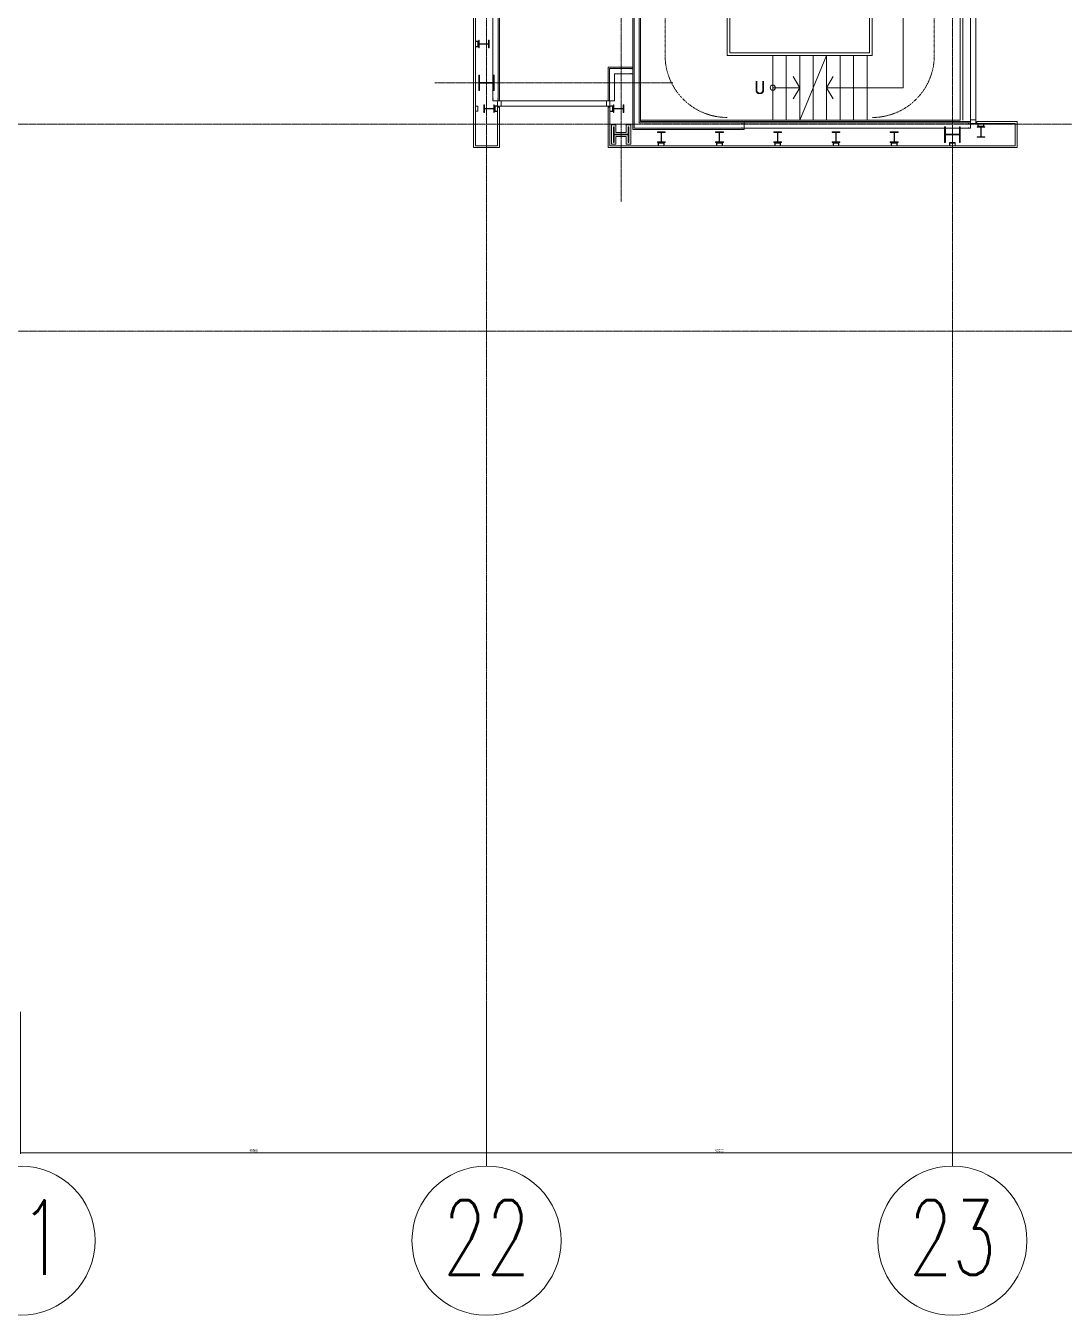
# Model space of a CAD drawing. Extents: x 73996 to 686888, y -9729 to 263202.
# Drawn here: x 454026 to 474085, y 154198 to 179104 of the extents above; entities that cross this region are included whole.
import ezdxf
from ezdxf.enums import TextEntityAlignment as Align

# ---------------------------------------------------------------- set-up
doc = ezdxf.new("R2010")
doc.units = 0
doc.header["$LTSCALE"] = 20
doc.linetypes.add('Data Center Layout_L20$0$CENTER', pattern=[2, 1.25, -0.25, 0.25, -0.25])
doc.linetypes.add('Data Center Layout_L20$0$HIDDENK2', pattern=[0.5, 0.25, -0.25])
doc.layers.add('Data Center Layout_L20$0$98-DIM', color=252, linetype='Continuous')
doc.layers.add('Data Center Layout_L20$0$MACHINE-DIM', color=252, linetype='Continuous')
for name, color, linetype, lineweight in [('Data Center Layout_L20$0$ARC', 252, 'Continuous', 0), ('Data Center Layout_L20$0$FLAG', 252, 'Continuous', 0), ('Data Center Layout_L20$0$H-SIN', 252, 'Data Center Layout_L20$0$CENTER', 9), ('Data Center Layout_L20$0$K-SIN', 252, 'Data Center Layout_L20$0$CENTER', 9), ('Data Center Layout_L20$0$SUGATA3', 252, 'Continuous', 0)]:
    doc.layers.add(name, color=color, linetype=linetype, lineweight=lineweight)
doc.styles.add('Data Center Layout_L20$0$ATS', font='monotxt', dxfattribs={"bigfont": 'BIGFONT'})
doc.styles.add('Data Center Layout_L20$0$dim-txt', font='isocp.shx', dxfattribs={"width": 0.7, "bigfont": 'chineset.shx'})
doc.styles.add('Data Center Layout_L20$0$型式1', font='simplex.shx', dxfattribs={"width": 0.68, "bigfont": 'chineset.shx'})
doc.dimstyles.new('Data Center Layout_L20$0$ARCH-dim-200MM', dxfattribs={"dimscale": 200, "dimtxt": 0.3, "dimasz": 0.1, "dimexe": 0.1, "dimexo": 0.1, "dimgap": 0.05, "dimtad": 1, "dimdec": 0, "dimlfac": 10, "dimdsep": 46, "dimtxsty": 'Data Center Layout_L20$0$dim-txt', "dimblk": 'Data Center Layout_L20$0$_Dot', "dimcen": 2, "dimclrd": 256, "dimclre": 256, "dimclrt": 256, "dimadec": 0, "dimazin": 0, "dimtfac": 0.8, "dimtdec": 1, "dimtix": 1, "dimtmove": 2, "dimatfit": 3, "dimldrblk": 'Data Center Layout_L20$0$_ArchTick', "dimfxl": 1, "dimtvp": 1, "dimtolj": 1, "dimlwd": 13, "dimlwe": 9, "dimarcsym": 0})

# ---------------------------------------------------------------- blocks, each defined once
blk = doc.blocks.new('Data Center Layout_L20$0$_Dot')
at = {"layer": 'Data Center Layout_L20$0$MACHINE-DIM', "color": 0, "lineweight": -2}
blk.add_line((-0.5, 0), (-1, 0), dxfattribs=at)
at = {"layer": 'Data Center Layout_L20$0$MACHINE-DIM', "color": 0, "const_width": 0.5}
blk.add_lwpolyline([(-0.25, 0, 1), (0.25, 0, 1)], format="xyb", close=True, dxfattribs=at)
blk = doc.blocks.new('*D56')
at = {"layer": 'Data Center Layout_L20$0$98-DIM', "lineweight": 9, "transparency": 16777216}
for p, q in [((513940, 126902), (513940, 124160)), ((522940, 126902), (522940, 124160))]:
    blk.add_line(p, q, dxfattribs=at)
at = {"layer": 'Data Center Layout_L20$0$98-DIM', "lineweight": 13, "transparency": 16777216}
blk.add_line((513960, 124180), (522920, 124180), dxfattribs=at)
at = {"layer": 'DEFPOINTS', "color": 0, "transparency": 16777216}
for p in [(513940, 126922), (522940, 126922), (522940, 124180)]:
    blk.add_point(p, dxfattribs=at)
at = {"layer": 'Data Center Layout_L20$0$98-DIM', "lineweight": 13, "transparency": 16777216, "xscale": 20, "yscale": 20, "zscale": 20, "rotation": 180}
blk.add_blockref('Data Center Layout_L20$0$_Dot', (513940, 124180), dxfattribs=at)
at = {"layer": 'Data Center Layout_L20$0$98-DIM', "lineweight": 13, "transparency": 16777216, "xscale": 20, "yscale": 20, "zscale": 20}
blk.add_blockref('Data Center Layout_L20$0$_Dot', (522940, 124180), dxfattribs=at)
at = {"layer": 'Data Center Layout_L20$0$98-DIM', "transparency": 16777216, "insert": (518440, 124220), "char_height": 60, "attachment_point": 5, "style": 'Data Center Layout_L20$0$dim-txt'}
blk.add_mtext('\\A1;90000', dxfattribs=at)
blk = doc.blocks.new('Data Center Layout_L20$0$_ArchTick')
at = {"layer": 'Data Center Layout_L20$0$MACHINE-DIM', "color": 0, "const_width": 0.15}
blk.add_lwpolyline([(-0.5, -0.5), (0.5, 0.5)], dxfattribs=at)
blk = doc.blocks.new('*D58')
at = {"layer": 'Data Center Layout_L20$0$98-DIM', "lineweight": 9, "transparency": 16777216}
for p, q in [((495940, 126902), (495940, 124160)), ((504940, 126902), (504940, 124160))]:
    blk.add_line(p, q, dxfattribs=at)
at = {"layer": 'Data Center Layout_L20$0$98-DIM', "lineweight": 13, "transparency": 16777216}
blk.add_line((495960, 124180), (504920, 124180), dxfattribs=at)
at = {"layer": 'DEFPOINTS', "color": 0, "transparency": 16777216}
for p in [(495940, 126922), (504940, 126922), (504940, 124180)]:
    blk.add_point(p, dxfattribs=at)
at = {"layer": 'Data Center Layout_L20$0$98-DIM', "lineweight": 13, "transparency": 16777216, "xscale": 20, "yscale": 20, "zscale": 20, "rotation": 180}
blk.add_blockref('Data Center Layout_L20$0$_Dot', (495940, 124180), dxfattribs=at)
at = {"layer": 'Data Center Layout_L20$0$98-DIM', "lineweight": 13, "transparency": 16777216, "xscale": 20, "yscale": 20, "zscale": 20}
blk.add_blockref('Data Center Layout_L20$0$_Dot', (504940, 124180), dxfattribs=at)
at = {"layer": 'Data Center Layout_L20$0$98-DIM', "transparency": 16777216, "insert": (500440, 124220), "char_height": 60, "attachment_point": 5, "style": 'Data Center Layout_L20$0$dim-txt'}
blk.add_mtext('\\A1;90000', dxfattribs=at)
blk = doc.blocks.new('*D59')
at = {"layer": 'Data Center Layout_L20$0$98-DIM', "lineweight": 9, "transparency": 16777216}
for p, q in [((504940, 126902), (504940, 124160)), ((513940, 126902), (513940, 124160))]:
    blk.add_line(p, q, dxfattribs=at)
at = {"layer": 'Data Center Layout_L20$0$98-DIM', "lineweight": 13, "transparency": 16777216}
blk.add_line((504960, 124180), (513920, 124180), dxfattribs=at)
at = {"layer": 'DEFPOINTS', "color": 0, "transparency": 16777216}
for p in [(504940, 126922), (513940, 126922), (513940, 124180)]:
    blk.add_point(p, dxfattribs=at)
at = {"layer": 'Data Center Layout_L20$0$98-DIM', "lineweight": 13, "transparency": 16777216, "xscale": 20, "yscale": 20, "zscale": 20, "rotation": 180}
blk.add_blockref('Data Center Layout_L20$0$_Dot', (504940, 124180), dxfattribs=at)
at = {"layer": 'Data Center Layout_L20$0$98-DIM', "lineweight": 13, "transparency": 16777216, "xscale": 20, "yscale": 20, "zscale": 20}
blk.add_blockref('Data Center Layout_L20$0$_Dot', (513940, 124180), dxfattribs=at)
at = {"layer": 'Data Center Layout_L20$0$98-DIM', "transparency": 16777216, "insert": (509440, 124220), "char_height": 60, "attachment_point": 5, "style": 'Data Center Layout_L20$0$dim-txt'}
blk.add_mtext('\\A1;90000', dxfattribs=at)
blk = doc.blocks.new('Data Center Layout_L20$0$A$C80dc7663')
at = {"layer": 'Data Center Layout_L20$0$ARC'}
for p, q in [((505165.24, 144495.59), (505165.24, 147695.59)), ((504690.24, 143595.59), (504690.24, 147545.59)), ((504725.24, 143630.59), (504725.24, 147580.59)), ((505190.24, 144495.59), (505190.24, 147545.59)), ((514140.24, 144125.59), (514140.24, 147515.59)), ((514290.24, 147510.59), (514290.24, 144130.59)), ((514390.24, 147510.59), (514390.24, 144130.59)), ((507765.24, 143945.59), (507765.24, 146455.59)), ((507790.24, 143970.59), (507790.24, 146455.59)), ((507890.24, 144070.59), (507890.24, 146455.59)), ((507915.24, 144095.59), (507915.24, 146455.59)), ((507290.24, 145145.59), (507765.24, 145145.59)), ((507290.24, 144495.59), (507290.24, 145145.59)), ((507315.24, 145120.59), (507765.24, 145120.59)), ((507315.24, 144495.59), (507315.24, 145120.59)), ((507255.24, 144495.59), (505225.24, 144495.59)), ((505190.24, 144395.59), (505155.24, 144395.59)), ((505190.24, 144375.59), (505155.24, 144375.59)), ((505155.24, 143630.59), (505155.24, 144375.59)), ((505190.24, 143595.59), (505190.24, 144375.59)), ((507255.24, 144395.59), (505225.24, 144395.59)), ((507290.24, 144395.59), (507325.24, 144395.59)), ((507290.24, 144375.59), (507325.24, 144375.59)), ((507290.24, 144375.59), (507290.24, 143595.59)), ((507325.24, 144375.59), (507325.24, 143630.59)), ((509915.24, 143970.59), (507790.24, 143970.59)), ((514290.24, 144070.59), (507890.24, 144070.59)), ((514290.24, 144095.59), (507915.24, 144095.59)), ((509915.24, 143945.59), (509915.24, 144095.59)), ((514390.24, 144095.59), (514390.24, 144060.59)), ((515190.24, 144095.59), (514410.24, 144095.59)), ((514410.24, 144095.59), (514410.24, 144060.59)), ((515155.24, 144060.59), (514410.24, 144060.59)), ((515155.24, 144060.59), (515155.24, 143630.59)), ((515190.24, 144095.59), (515190.24, 143595.59)), ((509915.24, 143945.59), (507765.24, 143945.59)), ((505190.24, 143595.59), (504690.24, 143595.59)), ((505155.24, 143630.59), (504725.24, 143630.59)), ((515190.24, 143595.59), (507290.24, 143595.59)), ((515155.24, 143630.59), (507325.24, 143630.59))]:
    blk.add_line(p, q, dxfattribs=at)
for points in [[(512340.24, 146215.59), (512340.24, 145425.59), (509640.24, 145425.59), (509640.24, 146215.59)], [(504775.24, 145645.59), (504775.24, 145545.59), (504725.24, 145545.59), (504725.24, 145645.59)], [(504740.24, 145651.59), (504790.24, 145651.59), (504790.24, 145601.59), (504784.24, 145601.59), (504784.24, 145645.59), (504740.24, 145645.59)], [(504740.24, 145539.59), (504790.24, 145539.59), (504790.24, 145589.59), (504784.24, 145589.59), (504784.24, 145545.59), (504740.24, 145545.59)], [(504790.24, 145670.59), (504790.24, 145520.59), (504799.24, 145520.59), (504799.24, 145592.59), (504981.24, 145592.59), (504981.24, 145520.59), (504990.24, 145520.59), (504990.24, 145670.59), (504981.24, 145670.59), (504981.24, 145598.59), (504799.24, 145598.59), (504799.24, 145670.59)], [(505090.24, 144695.59), (505090.24, 144995.59), (505075.24, 144995.59), (505075.24, 144850.59), (504805.24, 144850.59), (504805.24, 144995.59), (504790.24, 144995.59), (504790.24, 144695.59), (504805.24, 144695.59), (504805.24, 144840.59), (505075.24, 144840.59), (505075.24, 144695.59)], [(505225.24, 144495.59), (505225.24, 144395.59), (505155.24, 144395.59), (505155.24, 144495.59)], [(507255.24, 144495.59), (507255.24, 144395.59), (507325.24, 144395.59), (507325.24, 144495.59)], [(504775.24, 144395.59), (504775.24, 144295.59), (504725.24, 144295.59), (504725.24, 144395.59)], [(505090.24, 144420.59), (505090.24, 144270.59), (505081.24, 144270.59), (505081.24, 144342.59), (504899.24, 144342.59), (504899.24, 144270.59), (504890.24, 144270.59), (504890.24, 144420.59), (504899.24, 144420.59), (504899.24, 144348.59), (505081.24, 144348.59), (505081.24, 144420.59)], [(505140.24, 144401.59), (505090.24, 144401.59), (505090.24, 144351.59), (505096.24, 144351.59), (505096.24, 144395.59), (505140.24, 144395.59)], [(505140.24, 144289.59), (505090.24, 144289.59), (505090.24, 144339.59), (505096.24, 144339.59), (505096.24, 144295.59), (505140.24, 144295.59)], [(505105.24, 144395.59), (505105.24, 144295.59), (505155.24, 144295.59), (505155.24, 144395.59)], [(507375.24, 144395.59), (507375.24, 144295.59), (507325.24, 144295.59), (507325.24, 144395.59)], [(507340.24, 144401.59), (507390.24, 144401.59), (507390.24, 144351.59), (507384.24, 144351.59), (507384.24, 144395.59), (507340.24, 144395.59)], [(507340.24, 144289.59), (507390.24, 144289.59), (507390.24, 144339.59), (507384.24, 144339.59), (507384.24, 144295.59), (507340.24, 144295.59)], [(507390.24, 144420.59), (507390.24, 144270.59), (507399.24, 144270.59), (507399.24, 144342.59), (507581.24, 144342.59), (507581.24, 144270.59), (507590.24, 144270.59), (507590.24, 144420.59), (507581.24, 144420.59), (507581.24, 144348.59), (507399.24, 144348.59), (507399.24, 144420.59)], [(507725.24, 143660.59), (507725.24, 144030.59), (507640.24, 144030.59), (507640.24, 143885.59), (507440.24, 143885.59), (507440.24, 144030.59), (507355.24, 144030.59), (507355.24, 143660.59), (507440.24, 143660.59), (507440.24, 143805.59), (507640.24, 143805.59), (507640.24, 143660.59)], [(507690.24, 143695.59), (507690.24, 143995.59), (507675.24, 143995.59), (507675.24, 143850.59), (507405.24, 143850.59), (507405.24, 143995.59), (507390.24, 143995.59), (507390.24, 143695.59), (507405.24, 143695.59), (507405.24, 143840.59), (507675.24, 143840.59), (507675.24, 143695.59)], [(514090.24, 143695.59), (514090.24, 143995.59), (514075.24, 143995.59), (514075.24, 143850.59), (513805.24, 143850.59), (513805.24, 143995.59), (513790.24, 143995.59), (513790.24, 143695.59), (513805.24, 143695.59), (513805.24, 143840.59), (514075.24, 143840.59), (514075.24, 143695.59)], [(514290.24, 144130.59), (514390.24, 144130.59), (514390.24, 144060.59), (514290.24, 144060.59)], [(514415.24, 143995.59), (514565.24, 143995.59), (514565.24, 143986.59), (514493.24, 143986.59), (514493.24, 143804.59), (514565.24, 143804.59), (514565.24, 143795.59), (514415.24, 143795.59), (514415.24, 143804.59), (514487.24, 143804.59), (514487.24, 143986.59), (514415.24, 143986.59)], [(514434.24, 144045.59), (514434.24, 143995.59), (514484.24, 143995.59), (514484.24, 144001.59), (514440.24, 144001.59), (514440.24, 144045.59)], [(514440.24, 144010.59), (514540.24, 144010.59), (514540.24, 144060.59), (514440.24, 144060.59)], [(514546.24, 144045.59), (514546.24, 143995.59), (514496.24, 143995.59), (514496.24, 144001.59), (514540.24, 144001.59), (514540.24, 144045.59)], [(508240.24, 143695.59), (508390.24, 143695.59), (508390.24, 143704.59), (508318.24, 143704.59), (508318.24, 143886.59), (508390.24, 143886.59), (508390.24, 143895.59), (508240.24, 143895.59), (508240.24, 143886.59), (508312.24, 143886.59), (508312.24, 143704.59), (508240.24, 143704.59)], [(509365.24, 143695.59), (509515.24, 143695.59), (509515.24, 143704.59), (509443.24, 143704.59), (509443.24, 143886.59), (509515.24, 143886.59), (509515.24, 143895.59), (509365.24, 143895.59), (509365.24, 143886.59), (509437.24, 143886.59), (509437.24, 143704.59), (509365.24, 143704.59)], [(510490.24, 143695.59), (510640.24, 143695.59), (510640.24, 143704.59), (510568.24, 143704.59), (510568.24, 143886.59), (510640.24, 143886.59), (510640.24, 143895.59), (510490.24, 143895.59), (510490.24, 143886.59), (510562.24, 143886.59), (510562.24, 143704.59), (510490.24, 143704.59)], [(511615.24, 143695.59), (511765.24, 143695.59), (511765.24, 143704.59), (511693.24, 143704.59), (511693.24, 143886.59), (511765.24, 143886.59), (511765.24, 143895.59), (511615.24, 143895.59), (511615.24, 143886.59), (511687.24, 143886.59), (511687.24, 143704.59), (511615.24, 143704.59)], [(512740.24, 143695.59), (512890.24, 143695.59), (512890.24, 143704.59), (512818.24, 143704.59), (512818.24, 143886.59), (512890.24, 143886.59), (512890.24, 143895.59), (512740.24, 143895.59), (512740.24, 143886.59), (512812.24, 143886.59), (512812.24, 143704.59), (512740.24, 143704.59)], [(508259.24, 143645.59), (508259.24, 143695.59), (508309.24, 143695.59), (508309.24, 143689.59), (508265.24, 143689.59), (508265.24, 143645.59)], [(508265.24, 143680.59), (508365.24, 143680.59), (508365.24, 143630.59), (508265.24, 143630.59)], [(508371.24, 143645.59), (508371.24, 143695.59), (508321.24, 143695.59), (508321.24, 143689.59), (508365.24, 143689.59), (508365.24, 143645.59)], [(509384.24, 143645.59), (509384.24, 143695.59), (509434.24, 143695.59), (509434.24, 143689.59), (509390.24, 143689.59), (509390.24, 143645.59)], [(509390.24, 143680.59), (509490.24, 143680.59), (509490.24, 143630.59), (509390.24, 143630.59)], [(509496.24, 143645.59), (509496.24, 143695.59), (509446.24, 143695.59), (509446.24, 143689.59), (509490.24, 143689.59), (509490.24, 143645.59)], [(510509.24, 143645.59), (510509.24, 143695.59), (510559.24, 143695.59), (510559.24, 143689.59), (510515.24, 143689.59), (510515.24, 143645.59)], [(510515.24, 143680.59), (510615.24, 143680.59), (510615.24, 143630.59), (510515.24, 143630.59)], [(510621.24, 143645.59), (510621.24, 143695.59), (510571.24, 143695.59), (510571.24, 143689.59), (510615.24, 143689.59), (510615.24, 143645.59)], [(511634.24, 143645.59), (511634.24, 143695.59), (511684.24, 143695.59), (511684.24, 143689.59), (511640.24, 143689.59), (511640.24, 143645.59)], [(511640.24, 143680.59), (511740.24, 143680.59), (511740.24, 143630.59), (511640.24, 143630.59)], [(511746.24, 143645.59), (511746.24, 143695.59), (511696.24, 143695.59), (511696.24, 143689.59), (511740.24, 143689.59), (511740.24, 143645.59)], [(512759.24, 143645.59), (512759.24, 143695.59), (512809.24, 143695.59), (512809.24, 143689.59), (512765.24, 143689.59), (512765.24, 143645.59)], [(512765.24, 143680.59), (512865.24, 143680.59), (512865.24, 143630.59), (512765.24, 143630.59)], [(512871.24, 143645.59), (512871.24, 143695.59), (512821.24, 143695.59), (512821.24, 143689.59), (512865.24, 143689.59), (512865.24, 143645.59)], [(513884.24, 143645.59), (513884.24, 143695.59), (513934.24, 143695.59), (513934.24, 143689.59), (513890.24, 143689.59), (513890.24, 143645.59)], [(513890.24, 143680.59), (513990.24, 143680.59), (513990.24, 143630.59), (513890.24, 143630.59)], [(513996.24, 143645.59), (513996.24, 143695.59), (513946.24, 143695.59), (513946.24, 143689.59), (513990.24, 143689.59), (513990.24, 143645.59)]]:
    blk.add_lwpolyline(points, close=True, dxfattribs=at)
for points in [[(507725.24, 145030.59), (507725.24, 145020.59), (507765.24, 145020.59), (507765.24, 145120.59), (507725.24, 145120.59), (507725.24, 145110.59)], [(505075.24, 144535.59), (505065.24, 144535.59), (505065.24, 144495.59), (505165.24, 144495.59), (505165.24, 144535.59), (505155.24, 144535.59)], [(507405.24, 144535.59), (507415.24, 144535.59), (507415.24, 144495.59), (507315.24, 144495.59), (507315.24, 144535.59), (507325.24, 144535.59)], [(505175.24, 144375.59), (505155.24, 144395.59), (505155.24, 144375.59), (505175.24, 144375.59), (505175.24, 144395.59), (505155.24, 144395.59)], [(507305.24, 144375.59), (507325.24, 144395.59), (507325.24, 144375.59), (507305.24, 144375.59), (507305.24, 144395.59), (507325.24, 144395.59)], [(509875.24, 143980.59), (509875.24, 143970.59), (509915.24, 143970.59), (509915.24, 144070.59), (509875.24, 144070.59), (509875.24, 144060.59)], [(514250.24, 143980.59), (514250.24, 143970.59), (514290.24, 143970.59), (514290.24, 144070.59), (514250.24, 144070.59), (514250.24, 144060.59)], [(514410.24, 144080.59), (514390.24, 144060.59), (514410.24, 144060.59), (514410.24, 144080.59), (514390.24, 144080.59), (514390.24, 144060.59)]]:
    blk.add_lwpolyline(points, dxfattribs=at)
for points in [[(505190.24, 144375.59), (505175.24, 144375.59), (505175.24, 144395.59), (505190.24, 144395.59, 0.29445667)], [(507290.24, 144375.59), (507305.24, 144375.59), (507305.24, 144395.59), (507290.24, 144395.59, -0.29445667)], [(514410.24, 144095.59), (514410.24, 144080.59), (514390.24, 144080.59), (514390.24, 144095.59, 0.29445667)]]:
    blk.add_lwpolyline(points, format="xyb", close=True, dxfattribs=at)
at = {"layer": 'Data Center Layout_L20$0$FLAG'}
for p, q in [((504940.24, 126921.53), (504940.24, 123921.53)), ((513940.24, 126921.53), (513940.24, 123921.53))]:
    blk.add_line(p, q, dxfattribs=at)
for centre in [(495940.24, 122481.53), (504940.24, 122481.53), (513940.24, 122481.53)]:
    blk.add_circle(centre, 1440, dxfattribs=at)
at = {"layer": 'Data Center Layout_L20$0$H-SIN'}
for p, q in [((504940.24, 124521.53), (504940.24, 230045.59)), ((513940.24, 124521.53), (513940.24, 230045.59)), ((294307.41, 140045.59), (588940.24, 140045.59))]:
    blk.add_line(p, q, dxfattribs=at)
at = {"layer": 'Data Center Layout_L20$0$K-SIN'}
for p, q in [((507540.24, 148349.59), (507540.24, 142545.59)), ((508540.24, 144845.59), (503940.24, 144845.59)), ((309694.58, 144045.59), (588940.24, 144045.59))]:
    blk.add_line(p, q, dxfattribs=at)
at = {"layer": 'Data Center Layout_L20$0$SUGATA3'}
for p, q in [((505065.24, 147695.59), (505065.24, 144495.59)), ((514090.24, 144125.59), (514090.24, 147515.59)), ((512990.24, 146890.59), (512990.24, 144750.59)), ((510470.24, 145375.59), (510470.24, 144125.59)), ((510730.24, 145375.59), (510730.24, 144125.59)), ((510990.24, 145375.59), (510990.24, 144125.59)), ((510990.24, 144125.59), (511510.24, 145375.59)), ((511250.24, 145375.59), (511250.24, 144125.59)), ((511510.24, 145375.59), (511510.24, 144125.59)), ((511770.24, 145375.59), (511770.24, 144125.59)), ((512030.24, 145375.59), (512030.24, 144125.59)), ((512290.24, 145375.59), (512290.24, 144125.59)), ((507415.24, 145020.59), (507765.24, 145020.59)), ((507415.24, 145020.59), (507415.24, 144495.59)), ((510990.24, 144750.59), (510470.24, 144750.59)), ((511510.24, 144750.59), (512990.24, 144750.59)), ((514090.24, 144125.59), (507915.24, 144125.59)), ((509915.24, 143970.59), (514290.24, 143970.59))]:
    blk.add_line(p, q, dxfattribs=at)
at = {"layer": 'Data Center Layout_L20$0$SUGATA3', "linetype": 'Data Center Layout_L20$0$HIDDENK2'}
for points in [[(509590.24, 144175.59, -0.41421356), (508390.24, 145375.59), (508390.24, 146265.59, -0.41421356), (509590.24, 147465.59)], [(512390.24, 144175.59, 0.41421356), (513590.24, 145375.59), (513590.24, 146265.59, 0.41421356), (512390.24, 147465.59)]]:
    blk.add_lwpolyline(points, format="xyb", dxfattribs=at)
at = {"layer": 'Data Center Layout_L20$0$SUGATA3'}
blk.add_lwpolyline([(512390.24, 146265.59), (512390.24, 145375.59), (509590.24, 145375.59), (509590.24, 146265.59)], close=True, dxfattribs=at)
for points in [[(510865.24, 144534.08), (510990.24, 144750.59), (510865.24, 144967.1)], [(511635.24, 144534.08), (511510.24, 144750.59), (511635.24, 144967.1)]]:
    blk.add_lwpolyline(points, dxfattribs=at)
blk.add_circle((510470.24, 144750.59), 50, dxfattribs=at)
at = {"layer": 'Data Center Layout_L20$0$98-DIM', "style": 'Data Center Layout_L20$0$型式1', "width": 0.68}
for s, p in [('21', (495940.24, 123261.53)), ('22', (504940.24, 123261.53)), ('23', (513940.24, 123261.53))]:
    blk.add_text(s, height=1440, dxfattribs=at).set_placement(p, align=Align.TOP_CENTER)
at = {"layer": 'Data Center Layout_L20$0$ARC', "style": 'Data Center Layout_L20$0$ATS'}
blk.add_text('U', height=250, dxfattribs=at).set_placement((510220.24, 144755.49), align=Align.MIDDLE_CENTER)
at = {"layer": 'Data Center Layout_L20$0$98-DIM'}
for base, p1, p2, picture, middle in [((504940.24, 124179.82), (495940.24, 126921.53), (504940.24, 126921.53), '*D58', (500440.24, 124219.82)), ((513940.24, 124179.82), (504940.24, 126921.53), (513940.24, 126921.53), '*D59', (509440.24, 124219.82)), ((522940.24, 124179.82), (513940.24, 126921.53), (522940.24, 126921.53), '*D56', (518440.24, 124219.82))]:
    dim = blk.add_linear_dim(base=base, p1=p1, p2=p2, dimstyle='Data Center Layout_L20$0$ARCH-dim-200MM', dxfattribs=at)
    dim.commit()
    dim.dimension.update_dxf_attribs({"geometry": picture, "text_midpoint": middle})
blk = doc.blocks.new('Data Center Layout_L20')
blk.add_blockref('Data Center Layout_L20$0$A$C80dc7663', (-42015, 33157))

msp = doc.modelspace()

# ---------------------------------------------------------------- block references
msp.add_blockref('Data Center Layout_L20', (0, 0))

doc.saveas('drawing.dxf')
